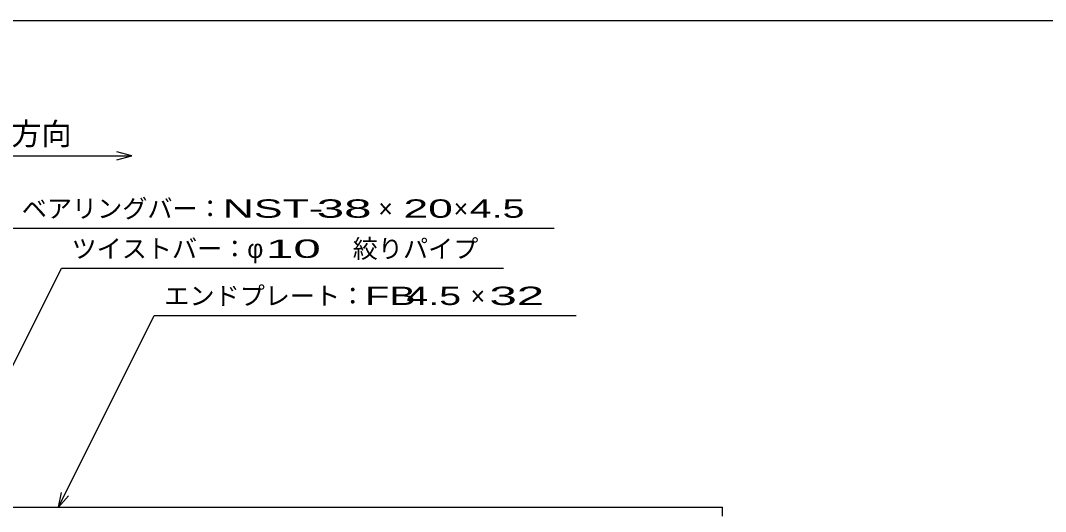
# Model space of a CAD drawing. Units: millimetres, scale not verified. Extents: x -910 to 866, y -641 to 527.
# Drawn here: x -563 to -53, y 282 to 527 of the extents above; entities that cross this region are included whole.
import ezdxf
from ezdxf.enums import TextEntityAlignment as Align

# ---------------------------------------------------------------- set-up
doc = ezdxf.new("R2010")
doc.units = ezdxf.units.MM
doc.header["$LTSCALE"] = 5
for name, color, linetype, lineweight in [('0_2', 150, 'Continuous', 25), ('16', 3, 'Continuous', 25), ('22', 2, 'Continuous', 25)]:
    doc.layers.add(name, color=color, linetype=linetype, lineweight=lineweight)
doc.styles.add('ベクトル', font='')
doc.styles.get('ベクトル').set_extended_font_data('ベクトル')

msp = doc.modelspace()

# ---------------------------------------------------------------- linework, layer by layer
at = {"layer": '0_2'}
msp.add_line((-864.5, 526.75), (865.5, 526.75), dxfattribs=at)
at = {"layer": '16'}
for p in [(-707.5, 284.25), (-213.5, 279.75)]:
    msp.add_line(p, (-213.5, 284.25), dxfattribs=at)
at = {"layer": '22', "color": 4}
for p, q in [((-657.5, 459.25), (-507.5, 459.25)), ((-507.5, 459.25), (-515, 461.25)), ((-515, 457.25), (-507.5, 459.25)), ((-567.25, 423.25), (-297.25, 423.25)), ((-627.75, 232.75), (-542.5, 403.25)), ((-542.5, 403.25), (-322.5, 403.25)), ((-544.05, 284.25), (-496.3, 379.75)), ((-496.3, 379.75), (-286.3, 379.75)), ((-544.05, 284.25), (-542.55, 291.55)), ((-544.05, 284.25), (-539.05, 289.75))]:
    msp.add_line(p, q, dxfattribs=at)

# ---------------------------------------------------------------- texts
at = {"layer": '22', "style": 'ベクトル'}
for s, height, p in [('車両進行方向', 11, (-627.5, 470.25)), ('ベアリングバー：', 9.164, (-562.25, 433)), ('×', 9.164, (-384.75, 433)), ('×', 9.164, (-347.25, 433)), ('ツイストバー：', 9.164, (-537.5, 413)), ('絞りパイプ', 9.164, (-397.5, 413)), ('φ', 9.164, (-450, 413)), ('エンドプレート：', 9.164, (-491.3, 389.5)), ('×', 9.164, (-338.8, 389.5))]:
    msp.add_text(s, height=height, dxfattribs=at).set_placement(p, align=Align.MIDDLE_LEFT)
for s, width, p in [('NST-', 1.75, (-462.25, 433)), (' 38 ', 2, (-422.25, 433)), ('20', 1.8, (-372.25, 433)), (' 4.5 ', 1.6, (-344.75, 433)), (' 10 ', 2, (-447.5, 413)), ('FB', 1.6, (-391.3, 389.5)), (' 4.5 ', 1.6, (-376.3, 389.5)), (' 32 ', 2, (-336.3, 389.5))]:
    msp.add_text(s, height=9.164, dxfattribs=dict(at, width=width)).set_placement(p, align=Align.MIDDLE_LEFT)

doc.saveas('drawing.dxf')
